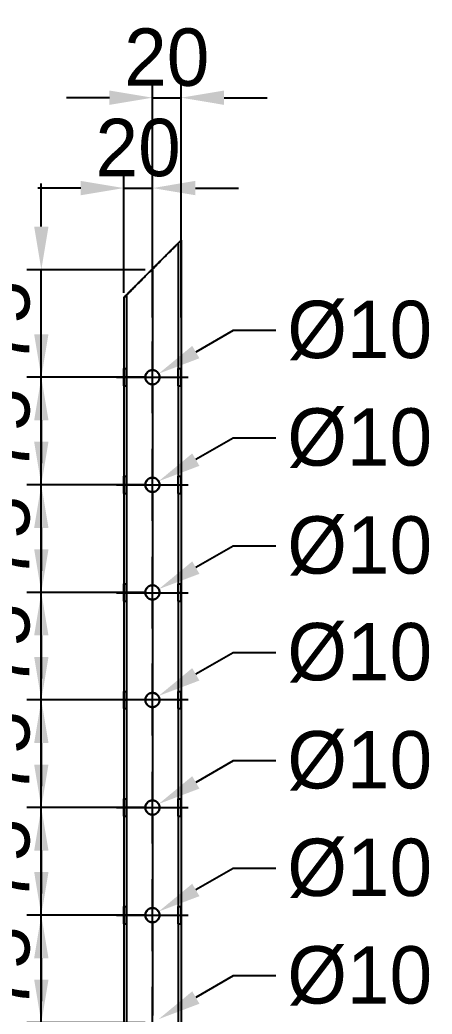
# Model space of a CAD drawing. Header units: millimetres. Extents: x 1279 to 9834, y -699 to 998.
# Drawn here: x 4483 to 4770, y 171 to 864 of the extents above; entities that cross this region are included whole.
import ezdxf

# ---------------------------------------------------------------- set-up
doc = ezdxf.new("R2010")
doc.units = ezdxf.units.MM
doc.header["$MEASUREMENT"] = 0
doc.layers.add('dim', color=7, linetype='Continuous', true_color=0x646464)
doc.layers.add('staal', color=7, linetype='Continuous', true_color=0x4c4c4c)
doc.styles.add('Mill', font='')
doc.styles.get('Mill').set_extended_font_data('Mill')
doc.dimstyles.new('Style de cote 02', dxfattribs={"dimscale": 10, "dimtxt": 4, "dimasz": 3, "dimexe": 1, "dimexo": 0.5, "dimgap": 0.8, "dimtad": 1, "dimtoh": 1, "dimdec": 0, "dimzin": 1, "dimdsep": 46, "dimtxsty": 'Mill', "dimcen": 2.5, "dimadec": 1, "dimazin": 0, "dimtfac": 1, "dimtdec": 4, "dimtix": 1, "dimtmove": 1, "dimatfit": 3, "dimfxl": 0, "dimtolj": 1, "dimtzin": 1, "dimarcsym": 0})

# ---------------------------------------------------------------- blocks, each defined once
blk = doc.blocks.new('*D10')
at = {"layer": 'Defpoints', "color": 0}
for p in [(4579.47, 167.31), (4570.81, 162.3)]:
    blk.add_point(p, dxfattribs=at)
at = {"layer": 'dim', "color": 0, "lineweight": -2}
for p, q in [((4631.38, 197.4), (4605.42, 182.35)), ((4661.38, 197.4), (4631.38, 197.4))]:
    blk.add_line(p, q, dxfattribs=at)
at = {"layer": 'dim', "color": 0}
for p, q in [((4575.14, 139.8), (4575.14, 189.8)), ((4550.14, 164.8), (4600.14, 164.8))]:
    blk.add_line(p, q, dxfattribs=at)
blk.add_solid([(4602.92, 186.68), (4607.93, 178.03), (4579.47, 167.31)], dxfattribs=at)
at = {"layer": 'dim', "color": 0, "insert": (4719.85, 197.4), "char_height": 40, "attachment_point": 5, "style": 'Mill'}
blk.add_mtext('\\A1;%%c10', dxfattribs=at)
blk = doc.blocks.new('*D11')
at = {"layer": 'Defpoints', "color": 0}
for p in [(4570.81, 237.3), (4579.47, 242.31)]:
    blk.add_point(p, dxfattribs=at)
at = {"layer": 'dim', "color": 0, "lineweight": -2}
for p, q in [((4631.38, 272.4), (4605.42, 257.35)), ((4661.38, 272.4), (4631.38, 272.4))]:
    blk.add_line(p, q, dxfattribs=at)
at = {"layer": 'dim', "color": 0}
for p, q in [((4575.14, 214.8), (4575.14, 264.8)), ((4550.14, 239.8), (4600.14, 239.8))]:
    blk.add_line(p, q, dxfattribs=at)
blk.add_solid([(4602.92, 261.68), (4607.93, 253.03), (4579.47, 242.31)], dxfattribs=at)
at = {"layer": 'dim', "color": 0, "insert": (4719.85, 272.4), "char_height": 40, "attachment_point": 5, "style": 'Mill'}
blk.add_mtext('\\A1;%%c10', dxfattribs=at)
blk = doc.blocks.new('*D12')
at = {"layer": 'Defpoints', "color": 0}
for p in [(4570.81, 312.3), (4579.47, 317.31)]:
    blk.add_point(p, dxfattribs=at)
at = {"layer": 'dim', "color": 0, "lineweight": -2}
for p, q in [((4631.38, 347.4), (4605.42, 332.35)), ((4661.38, 347.4), (4631.38, 347.4))]:
    blk.add_line(p, q, dxfattribs=at)
at = {"layer": 'dim', "color": 0}
for p, q in [((4575.14, 289.8), (4575.14, 339.8)), ((4550.14, 314.8), (4600.14, 314.8))]:
    blk.add_line(p, q, dxfattribs=at)
blk.add_solid([(4602.92, 336.68), (4607.93, 328.03), (4579.47, 317.31)], dxfattribs=at)
at = {"layer": 'dim', "color": 0, "insert": (4719.85, 347.4), "char_height": 40, "attachment_point": 5, "style": 'Mill'}
blk.add_mtext('\\A1;%%c10', dxfattribs=at)
blk = doc.blocks.new('*D13')
at = {"layer": 'Defpoints', "color": 0}
for p in [(4579.47, 392.65), (4570.81, 387.64)]:
    blk.add_point(p, dxfattribs=at)
at = {"layer": 'dim', "color": 0, "lineweight": -2}
for p, q in [((4631.38, 422.74), (4605.42, 407.7)), ((4661.38, 422.74), (4631.38, 422.74))]:
    blk.add_line(p, q, dxfattribs=at)
at = {"layer": 'dim', "color": 0}
for p, q in [((4575.14, 365.15), (4575.14, 415.15)), ((4550.14, 390.15), (4600.14, 390.15))]:
    blk.add_line(p, q, dxfattribs=at)
blk.add_solid([(4602.92, 412.02), (4607.93, 403.37), (4579.47, 392.65)], dxfattribs=at)
at = {"layer": 'dim', "color": 0, "insert": (4719.85, 422.74), "char_height": 40, "attachment_point": 5, "style": 'Mill'}
blk.add_mtext('\\A1;%%c10', dxfattribs=at)
blk = doc.blocks.new('*D14')
at = {"layer": 'Defpoints', "color": 0}
for p in [(4579.47, 467.04), (4570.81, 462.02)]:
    blk.add_point(p, dxfattribs=at)
at = {"layer": 'dim', "color": 0, "lineweight": -2}
for p, q in [((4631.38, 497.12), (4605.42, 482.08)), ((4661.38, 497.12), (4631.38, 497.12))]:
    blk.add_line(p, q, dxfattribs=at)
at = {"layer": 'dim', "color": 0}
for p, q in [((4575.14, 439.53), (4575.14, 489.53)), ((4550.14, 464.53), (4600.14, 464.53))]:
    blk.add_line(p, q, dxfattribs=at)
blk.add_solid([(4602.92, 486.4), (4607.93, 477.75), (4579.47, 467.04)], dxfattribs=at)
at = {"layer": 'dim', "color": 0, "insert": (4719.85, 497.12), "char_height": 40, "attachment_point": 5, "style": 'Mill'}
blk.add_mtext('\\A1;%%c10', dxfattribs=at)
blk = doc.blocks.new('*D15')
at = {"layer": 'Defpoints', "color": 0}
for p in [(4579.47, 542.31), (4570.81, 537.3)]:
    blk.add_point(p, dxfattribs=at)
at = {"layer": 'dim', "color": 0, "lineweight": -2}
for p, q in [((4631.38, 572.4), (4605.42, 557.35)), ((4661.38, 572.4), (4631.38, 572.4))]:
    blk.add_line(p, q, dxfattribs=at)
at = {"layer": 'dim', "color": 0}
for p, q in [((4575.14, 514.8), (4575.14, 564.8)), ((4550.14, 539.8), (4600.14, 539.8))]:
    blk.add_line(p, q, dxfattribs=at)
blk.add_solid([(4602.92, 561.68), (4607.93, 553.03), (4579.47, 542.31)], dxfattribs=at)
at = {"layer": 'dim', "color": 0, "insert": (4719.85, 572.4), "char_height": 40, "attachment_point": 5, "style": 'Mill'}
blk.add_mtext('\\A1;%%c10', dxfattribs=at)
blk = doc.blocks.new('*D16')
at = {"layer": 'Defpoints', "color": 0}
for p in [(4579.47, 617.31), (4570.81, 612.3)]:
    blk.add_point(p, dxfattribs=at)
at = {"layer": 'dim', "color": 0, "lineweight": -2}
for p, q in [((4631.38, 647.4), (4605.42, 632.35)), ((4661.38, 647.4), (4631.38, 647.4))]:
    blk.add_line(p, q, dxfattribs=at)
at = {"layer": 'dim', "color": 0}
for p, q in [((4575.14, 589.8), (4575.14, 639.8)), ((4550.14, 614.8), (4600.14, 614.8))]:
    blk.add_line(p, q, dxfattribs=at)
blk.add_solid([(4602.92, 636.68), (4607.93, 628.03), (4579.47, 617.31)], dxfattribs=at)
at = {"layer": 'dim', "color": 0, "insert": (4719.85, 647.4), "char_height": 40, "attachment_point": 5, "style": 'Mill'}
blk.add_mtext('\\A1;%%c10', dxfattribs=at)
blk = doc.blocks.new('*D22')
at = {"layer": 'Defpoints', "color": 0}
for p in [(4575.14, 746.69), (4555.14, 668.63), (4575.14, 668.63)]:
    blk.add_point(p, dxfattribs=at)
at = {"layer": 'dim', "color": 0, "lineweight": -2}
for p, q in [((4555.14, 673.63), (4555.14, 756.69)), ((4575.14, 673.63), (4575.14, 756.69)), ((4525.14, 746.69), (4495.14, 746.69)), ((4555.14, 746.69), (4575.14, 746.69)), ((4605.14, 746.69), (4635.14, 746.69))]:
    blk.add_line(p, q, dxfattribs=at)
at = {"layer": 'dim', "color": 0}
for points in [[(4525.14, 741.69), (4525.14, 751.69), (4555.14, 746.69)], [(4605.14, 751.69), (4605.14, 741.69), (4575.14, 746.69)]]:
    blk.add_solid(points, dxfattribs=at)
at = {"layer": 'dim', "color": 0, "insert": (4565.14, 774.69), "char_height": 40, "attachment_point": 5, "style": 'Mill'}
blk.add_mtext('\\A1;20', dxfattribs=at)
blk = doc.blocks.new('*D23')
at = {"layer": 'Defpoints', "color": 0}
for p in [(4595.14, 809.69), (4575.14, 651.48), (4595.14, 651.48)]:
    blk.add_point(p, dxfattribs=at)
at = {"layer": 'dim', "color": 0, "lineweight": -2}
for p, q in [((4575.14, 656.48), (4575.14, 819.69)), ((4595.14, 656.48), (4595.14, 819.69)), ((4545.14, 809.69), (4515.14, 809.69)), ((4575.14, 809.69), (4595.14, 809.69)), ((4625.14, 809.69), (4655.14, 809.69))]:
    blk.add_line(p, q, dxfattribs=at)
at = {"layer": 'dim', "color": 0}
for points in [[(4545.14, 804.69), (4545.14, 814.69), (4575.14, 809.69)], [(4625.14, 814.69), (4625.14, 804.69), (4595.14, 809.69)]]:
    blk.add_solid(points, dxfattribs=at)
at = {"layer": 'dim', "color": 0, "insert": (4585.14, 837.69), "char_height": 40, "attachment_point": 5, "style": 'Mill'}
blk.add_mtext('\\A1;20', dxfattribs=at)
blk = doc.blocks.new('*D24')
at = {"layer": 'Defpoints', "color": 0}
for p in [(4497.57, 689.8), (4575.14, 689.8), (4575.14, 614.8)]:
    blk.add_point(p, dxfattribs=at)
at = {"layer": 'dim', "color": 0, "lineweight": -2}
for p, q in [((4497.57, 719.8), (4497.57, 749.8)), ((4570.14, 689.8), (4487.57, 689.8)), ((4497.57, 614.8), (4497.57, 689.8)), ((4570.14, 614.8), (4487.57, 614.8)), ((4497.57, 584.8), (4497.57, 554.8))]:
    blk.add_line(p, q, dxfattribs=at)
at = {"layer": 'dim', "color": 0}
for points in [[(4492.57, 719.8), (4502.57, 719.8), (4497.57, 689.8)], [(4502.57, 584.8), (4492.57, 584.8), (4497.57, 614.8)]]:
    blk.add_solid(points, dxfattribs=at)
at = {"layer": 'dim', "color": 0, "insert": (4469.57, 652.3), "char_height": 40, "attachment_point": 5, "rotation": 90, "style": 'Mill'}
blk.add_mtext('\\A1;75', dxfattribs=at)
blk = doc.blocks.new('*D31')
at = {"layer": 'Defpoints', "color": 0}
for p in [(4497.57, 164.8), (4575.14, 164.8), (4575.14, 89.8)]:
    blk.add_point(p, dxfattribs=at)
at = {"layer": 'dim', "color": 0, "lineweight": -2}
for p, q in [((4497.57, 194.8), (4497.57, 224.8)), ((4570.14, 164.8), (4487.57, 164.8)), ((4497.57, 89.8), (4497.57, 164.8)), ((4570.14, 89.8), (4487.57, 89.8)), ((4497.57, 59.8), (4497.57, 29.8))]:
    blk.add_line(p, q, dxfattribs=at)
at = {"layer": 'dim', "color": 0}
for points in [[(4492.57, 194.8), (4502.57, 194.8), (4497.57, 164.8)], [(4502.57, 59.8), (4492.57, 59.8), (4497.57, 89.8)]]:
    blk.add_solid(points, dxfattribs=at)
at = {"layer": 'dim', "color": 0, "insert": (4469.57, 127.3), "char_height": 40, "attachment_point": 5, "rotation": 90, "style": 'Mill'}
blk.add_mtext('\\A1;75', dxfattribs=at)
blk = doc.blocks.new('*D34')
at = {"layer": 'Defpoints', "color": 0}
for p in [(4497.57, 389.8), (4575.14, 389.8), (4575.14, 314.8)]:
    blk.add_point(p, dxfattribs=at)
at = {"layer": 'dim', "color": 0, "lineweight": -2}
for p, q in [((4497.57, 419.8), (4497.57, 449.8)), ((4570.14, 389.8), (4487.57, 389.8)), ((4497.57, 314.8), (4497.57, 389.8)), ((4570.14, 314.8), (4487.57, 314.8)), ((4497.57, 284.8), (4497.57, 254.8))]:
    blk.add_line(p, q, dxfattribs=at)
at = {"layer": 'dim', "color": 0}
for points in [[(4492.57, 419.8), (4502.57, 419.8), (4497.57, 389.8)], [(4502.57, 284.8), (4492.57, 284.8), (4497.57, 314.8)]]:
    blk.add_solid(points, dxfattribs=at)
at = {"layer": 'dim', "color": 0, "insert": (4469.57, 352.3), "char_height": 40, "attachment_point": 5, "rotation": 90, "style": 'Mill'}
blk.add_mtext('\\A1;75', dxfattribs=at)
blk = doc.blocks.new('*D35')
at = {"layer": 'Defpoints', "color": 0}
for p in [(4497.57, 314.8), (4575.14, 314.8), (4575.14, 239.8)]:
    blk.add_point(p, dxfattribs=at)
at = {"layer": 'dim', "color": 0, "lineweight": -2}
for p, q in [((4497.57, 344.8), (4497.57, 374.8)), ((4570.14, 314.8), (4487.57, 314.8)), ((4497.57, 239.8), (4497.57, 314.8)), ((4570.14, 239.8), (4487.57, 239.8)), ((4497.57, 209.8), (4497.57, 179.8))]:
    blk.add_line(p, q, dxfattribs=at)
at = {"layer": 'dim', "color": 0}
for points in [[(4492.57, 344.8), (4502.57, 344.8), (4497.57, 314.8)], [(4502.57, 209.8), (4492.57, 209.8), (4497.57, 239.8)]]:
    blk.add_solid(points, dxfattribs=at)
at = {"layer": 'dim', "color": 0, "insert": (4469.57, 277.3), "char_height": 40, "attachment_point": 5, "rotation": 90, "style": 'Mill'}
blk.add_mtext('\\A1;75', dxfattribs=at)
blk = doc.blocks.new('*D36')
at = {"layer": 'Defpoints', "color": 0}
for p in [(4497.57, 239.8), (4575.14, 239.8), (4575.14, 164.8)]:
    blk.add_point(p, dxfattribs=at)
at = {"layer": 'dim', "color": 0, "lineweight": -2}
for p, q in [((4497.57, 269.8), (4497.57, 299.8)), ((4570.14, 239.8), (4487.57, 239.8)), ((4497.57, 164.8), (4497.57, 239.8)), ((4570.14, 164.8), (4487.57, 164.8)), ((4497.57, 134.8), (4497.57, 104.8))]:
    blk.add_line(p, q, dxfattribs=at)
at = {"layer": 'dim', "color": 0}
for points in [[(4492.57, 269.8), (4502.57, 269.8), (4497.57, 239.8)], [(4502.57, 134.8), (4492.57, 134.8), (4497.57, 164.8)]]:
    blk.add_solid(points, dxfattribs=at)
at = {"layer": 'dim', "color": 0, "insert": (4469.57, 202.3), "char_height": 40, "attachment_point": 5, "rotation": 90, "style": 'Mill'}
blk.add_mtext('\\A1;75', dxfattribs=at)
blk = doc.blocks.new('*D37')
at = {"layer": 'Defpoints', "color": 0}
for p in [(4497.57, 614.8), (4575.14, 614.8), (4575.14, 539.8)]:
    blk.add_point(p, dxfattribs=at)
at = {"layer": 'dim', "color": 0, "lineweight": -2}
for p, q in [((4497.57, 644.8), (4497.57, 674.8)), ((4570.14, 614.8), (4487.57, 614.8)), ((4497.57, 539.8), (4497.57, 614.8)), ((4570.14, 539.8), (4487.57, 539.8)), ((4497.57, 509.8), (4497.57, 479.8))]:
    blk.add_line(p, q, dxfattribs=at)
at = {"layer": 'dim', "color": 0}
for points in [[(4492.57, 644.8), (4502.57, 644.8), (4497.57, 614.8)], [(4502.57, 509.8), (4492.57, 509.8), (4497.57, 539.8)]]:
    blk.add_solid(points, dxfattribs=at)
at = {"layer": 'dim', "color": 0, "insert": (4469.57, 577.3), "char_height": 40, "attachment_point": 5, "rotation": 90, "style": 'Mill'}
blk.add_mtext('\\A1;75', dxfattribs=at)
blk = doc.blocks.new('*D38')
at = {"layer": 'Defpoints', "color": 0}
for p in [(4497.57, 539.8), (4575.14, 539.8), (4575.14, 464.8)]:
    blk.add_point(p, dxfattribs=at)
at = {"layer": 'dim', "color": 0, "lineweight": -2}
for p, q in [((4497.57, 569.8), (4497.57, 599.8)), ((4570.14, 539.8), (4487.57, 539.8)), ((4497.57, 464.8), (4497.57, 539.8)), ((4570.14, 464.8), (4487.57, 464.8)), ((4497.57, 434.8), (4497.57, 404.8))]:
    blk.add_line(p, q, dxfattribs=at)
at = {"layer": 'dim', "color": 0}
for points in [[(4492.57, 569.8), (4502.57, 569.8), (4497.57, 539.8)], [(4502.57, 434.8), (4492.57, 434.8), (4497.57, 464.8)]]:
    blk.add_solid(points, dxfattribs=at)
at = {"layer": 'dim', "color": 0, "insert": (4469.57, 502.3), "char_height": 40, "attachment_point": 5, "rotation": 90, "style": 'Mill'}
blk.add_mtext('\\A1;75', dxfattribs=at)
blk = doc.blocks.new('*D39')
at = {"layer": 'Defpoints', "color": 0}
for p in [(4497.57, 464.8), (4575.14, 464.8), (4575.14, 389.8)]:
    blk.add_point(p, dxfattribs=at)
at = {"layer": 'dim', "color": 0, "lineweight": -2}
for p, q in [((4497.57, 494.8), (4497.57, 524.8)), ((4570.14, 464.8), (4487.57, 464.8)), ((4497.57, 389.8), (4497.57, 464.8)), ((4570.14, 389.8), (4487.57, 389.8)), ((4497.57, 359.8), (4497.57, 329.8))]:
    blk.add_line(p, q, dxfattribs=at)
at = {"layer": 'dim', "color": 0}
for points in [[(4492.57, 494.8), (4502.57, 494.8), (4497.57, 464.8)], [(4502.57, 359.8), (4492.57, 359.8), (4497.57, 389.8)]]:
    blk.add_solid(points, dxfattribs=at)
at = {"layer": 'dim', "color": 0, "insert": (4469.57, 427.3), "char_height": 40, "attachment_point": 5, "rotation": 90, "style": 'Mill'}
blk.add_mtext('\\A1;75', dxfattribs=at)

msp = doc.modelspace()

# ---------------------------------------------------------------- linework, layer by layer
at = {"layer": 'staal'}
for p, q in [((4555.14, 620.8, 1905.19), (4557.14, 620.8, 1905.19)), ((4575.14, 619.8, 1923.19), (4575.14, 619.8, 1925.19)), ((4575.14, 619.8, 1885.19), (4575.14, 619.8, 1887.19)), ((4593.14, 620.8, 1905.19), (4595.14, 620.8, 1905.19)), ((4555.14, 614.8, 1899.19), (4557.14, 614.8, 1899.19)), ((4555.14, 614.8, 1911.19), (4557.14, 614.8, 1911.19)), ((4570.14, 614.8, 1885.19), (4570.14, 614.8, 1887.19)), ((4570.14, 614.8, 1923.19), (4570.14, 614.8, 1925.19)), ((4580.14, 614.8, 1923.19), (4580.14, 614.8, 1925.19)), ((4580.14, 614.8, 1885.19), (4580.14, 614.8, 1887.19)), ((4593.14, 614.8, 1899.19), (4595.14, 614.8, 1899.19)), ((4593.14, 614.8, 1911.19), (4595.14, 614.8, 1911.19)), ((4555.14, 608.8, 1905.19), (4557.14, 608.8, 1905.19)), ((4575.14, 609.8, 1923.19), (4575.14, 609.8, 1925.19)), ((4575.14, 609.8, 1885.19), (4575.14, 609.8, 1887.19)), ((4593.14, 608.8, 1905.19), (4595.14, 608.8, 1905.19)), ((4555.14, 545.8, 1905.19), (4557.14, 545.8, 1905.19)), ((4575.14, 544.8, 1923.19), (4575.14, 544.8, 1925.19)), ((4575.14, 544.8, 1885.19), (4575.14, 544.8, 1887.19)), ((4593.14, 545.8, 1905.19), (4595.14, 545.8, 1905.19)), ((4555.14, 539.8, 1899.19), (4557.14, 539.8, 1899.19)), ((4555.14, 539.8, 1911.19), (4557.14, 539.8, 1911.19)), ((4555.14, 533.8, 1905.19), (4557.14, 533.8, 1905.19)), ((4570.14, 539.8, 1885.19), (4570.14, 539.8, 1887.19)), ((4570.14, 539.8, 1923.19), (4570.14, 539.8, 1925.19)), ((4575.14, 534.8, 1923.19), (4575.14, 534.8, 1925.19)), ((4575.14, 534.8, 1885.19), (4575.14, 534.8, 1887.19)), ((4580.14, 539.8, 1923.19), (4580.14, 539.8, 1925.19)), ((4580.14, 539.8, 1885.19), (4580.14, 539.8, 1887.19)), ((4593.14, 539.8, 1899.19), (4595.14, 539.8, 1899.19)), ((4593.14, 539.8, 1911.19), (4595.14, 539.8, 1911.19)), ((4593.14, 533.8, 1905.19), (4595.14, 533.8, 1905.19)), ((4555.14, 470.8, 1905.19), (4557.14, 470.8, 1905.19)), ((4555.14, 464.8, 1899.19), (4557.14, 464.8, 1899.19)), ((4555.14, 464.8, 1911.19), (4557.14, 464.8, 1911.19)), ((4570.14, 464.8, 1885.19), (4570.14, 464.8, 1887.19)), ((4570.14, 464.8, 1923.19), (4570.14, 464.8, 1925.19)), ((4575.14, 469.8, 1923.19), (4575.14, 469.8, 1925.19)), ((4575.14, 469.8, 1885.19), (4575.14, 469.8, 1887.19)), ((4580.14, 464.8, 1923.19), (4580.14, 464.8, 1925.19)), ((4580.14, 464.8, 1885.19), (4580.14, 464.8, 1887.19)), ((4593.14, 470.8, 1905.19), (4595.14, 470.8, 1905.19)), ((4593.14, 464.8, 1899.19), (4595.14, 464.8, 1899.19)), ((4593.14, 464.8, 1911.19), (4595.14, 464.8, 1911.19)), ((4555.14, 458.8, 1905.19), (4557.14, 458.8, 1905.19)), ((4575.14, 459.8, 1923.19), (4575.14, 459.8, 1925.19)), ((4575.14, 459.8, 1885.19), (4575.14, 459.8, 1887.19)), ((4593.14, 458.8, 1905.19), (4595.14, 458.8, 1905.19)), ((4555.14, 395.8, 1905.19), (4557.14, 395.8, 1905.19)), ((4593.14, 395.8, 1905.19), (4595.14, 395.8, 1905.19)), ((4555.14, 389.8, 1899.19), (4557.14, 389.8, 1899.19)), ((4555.14, 389.8, 1911.19), (4557.14, 389.8, 1911.19)), ((4570.14, 389.8, 1885.19), (4570.14, 389.8, 1887.19)), ((4570.14, 389.8, 1923.19), (4570.14, 389.8, 1925.19)), ((4575.14, 394.8, 1923.19), (4575.14, 394.8, 1925.19)), ((4575.14, 394.8, 1885.19), (4575.14, 394.8, 1887.19)), ((4580.14, 389.8, 1923.19), (4580.14, 389.8, 1925.19)), ((4580.14, 389.8, 1885.19), (4580.14, 389.8, 1887.19)), ((4593.14, 389.8, 1899.19), (4595.14, 389.8, 1899.19)), ((4593.14, 389.8, 1911.19), (4595.14, 389.8, 1911.19)), ((4555.14, 383.8, 1905.19), (4557.14, 383.8, 1905.19)), ((4575.14, 384.8, 1923.19), (4575.14, 384.8, 1925.19)), ((4575.14, 384.8, 1885.19), (4575.14, 384.8, 1887.19)), ((4593.14, 383.8, 1905.19), (4595.14, 383.8, 1905.19)), ((4555.14, 320.8, 1905.19), (4557.14, 320.8, 1905.19)), ((4575.14, 319.8, 1923.19), (4575.14, 319.8, 1925.19)), ((4575.14, 319.8, 1885.19), (4575.14, 319.8, 1887.19)), ((4593.14, 320.8, 1905.19), (4595.14, 320.8, 1905.19)), ((4555.14, 314.8, 1899.19), (4557.14, 314.8, 1899.19)), ((4555.14, 314.8, 1911.19), (4557.14, 314.8, 1911.19)), ((4570.14, 314.8, 1885.19), (4570.14, 314.8, 1887.19)), ((4570.14, 314.8, 1923.19), (4570.14, 314.8, 1925.19)), ((4580.14, 314.8, 1923.19), (4580.14, 314.8, 1925.19)), ((4580.14, 314.8, 1885.19), (4580.14, 314.8, 1887.19)), ((4593.14, 314.8, 1899.19), (4595.14, 314.8, 1899.19)), ((4593.14, 314.8, 1911.19), (4595.14, 314.8, 1911.19)), ((4555.14, 308.8, 1905.19), (4557.14, 308.8, 1905.19)), ((4575.14, 309.8, 1923.19), (4575.14, 309.8, 1925.19)), ((4575.14, 309.8, 1885.19), (4575.14, 309.8, 1887.19)), ((4593.14, 308.8, 1905.19), (4595.14, 308.8, 1905.19)), ((4555.14, 245.8, 1905.19), (4557.14, 245.8, 1905.19)), ((4575.14, 244.8, 1923.19), (4575.14, 244.8, 1925.19)), ((4575.14, 244.8, 1885.19), (4575.14, 244.8, 1887.19)), ((4593.14, 245.8, 1905.19), (4595.14, 245.8, 1905.19)), ((4555.14, 239.8, 1899.19), (4557.14, 239.8, 1899.19)), ((4555.14, 239.8, 1911.19), (4557.14, 239.8, 1911.19)), ((4570.14, 239.8, 1885.19), (4570.14, 239.8, 1887.19)), ((4570.14, 239.8, 1923.19), (4570.14, 239.8, 1925.19)), ((4580.14, 239.8, 1923.19), (4580.14, 239.8, 1925.19)), ((4580.14, 239.8, 1885.19), (4580.14, 239.8, 1887.19)), ((4593.14, 239.8, 1899.19), (4595.14, 239.8, 1899.19)), ((4593.14, 239.8, 1911.19), (4595.14, 239.8, 1911.19)), ((4555.14, 233.8, 1905.19), (4557.14, 233.8, 1905.19)), ((4575.14, 234.8, 1923.19), (4575.14, 234.8, 1925.19)), ((4575.14, 234.8, 1885.19), (4575.14, 234.8, 1887.19)), ((4593.14, 233.8, 1905.19), (4595.14, 233.8, 1905.19))]:
    msp.add_line(p, q, dxfattribs=at)
for centre in [(4575.14, 614.8, 1885.19), (4575.14, 614.8, 1924.19), (4575.14, 614.8, 1886.19), (4575.14, 539.8, 1885.19), (4575.14, 539.8, 1924.19), (4575.14, 539.8, 1886.19), (4575.14, 464.8, 1885.19), (4575.14, 464.8, 1924.19), (4575.14, 464.8, 1886.19), (4575.14, 389.8, 1885.19), (4575.14, 389.8, 1924.19), (4575.14, 389.8, 1886.19), (4575.14, 314.8, 1885.19), (4575.14, 314.8, 1924.19), (4575.14, 314.8, 1886.19), (4575.14, 239.8, 1885.19), (4575.14, 239.8, 1924.19), (4575.14, 239.8, 1886.19)]:
    msp.add_circle(centre, 5, dxfattribs=at)
for points in [[(4595.14, 710.3, 1885.19), (4575.14, 690.3, 1885.19), (4555.14, 670.3, 1885.19)], [(4555.14, 670.3, 1925.19), (4575.14, 690.3, 1925.19), (4595.14, 710.3, 1925.19)], [(4593.14, 708.3, 1923.19), (4575.14, 690.3, 1923.19), (4557.14, 672.3, 1923.19)], [(4557.14, 672.3, 1887.19), (4575.14, 690.3, 1887.19), (4593.14, 708.3, 1887.19)], [(4595.14, 710.3, 1910.19), (4594.14, 709.3, 1910.19), (4593.14, 708.3, 1910.19)], [(4593.14, 708.3, 1887.19), (4593.14, 708.3, 1905.19), (4593.14, 708.3, 1923.19)], [(4593.14, 708.3, 1923.19), (4593.14, 52.3, 1923.19), (4593.14, -603.7, 1923.19)], [(4593.14, 708.3, 1887.19), (4593.14, 52.3, 1887.19), (4593.14, -603.7, 1887.19)], [(4593.14, 708.3, 1905.19), (4593.14, 664.55, 1905.19), (4593.14, 620.8, 1905.19)], [(4595.14, 710.3, 1885.19), (4595.14, 52.3, 1885.19), (4595.14, -605.7, 1885.19)], [(4595.14, 710.3, 1925.19), (4595.14, 52.3, 1925.19), (4595.14, -605.7, 1925.19)], [(4595.14, 710.3, 1885.19), (4595.14, 710.3, 1905.19), (4595.14, 710.3, 1925.19)], [(4595.14, 710.3, 1905.19), (4595.14, 665.55, 1905.19), (4595.14, 620.8, 1905.19)], [(4575.14, 690.3, 1925.19), (4575.14, 655.05, 1925.19), (4575.14, 619.8, 1925.19)], [(4575.14, 690.3, 1923.19), (4575.14, 655.05, 1923.19), (4575.14, 619.8, 1923.19)], [(4575.14, 690.3, 1887.19), (4575.14, 655.05, 1887.19), (4575.14, 619.8, 1887.19)], [(4575.14, 690.3, 1885.19), (4575.14, 655.05, 1885.19), (4575.14, 619.8, 1885.19)], [(4575.14, 690.3, 1885.19), (4575.14, 690.3, 1886.19), (4575.14, 690.3, 1887.19)], [(4575.14, 690.3, 1923.19), (4575.14, 690.3, 1924.19), (4575.14, 690.3, 1925.19)], [(4557.14, 672.3, 1910.19), (4556.14, 671.3, 1910.19), (4555.14, 670.3, 1910.19)], [(4555.14, 670.3, 1885.19), (4555.14, 670.3, 1905.19), (4555.14, 670.3, 1925.19)], [(4555.14, 670.3, 1885.19), (4555.14, 52.3, 1885.19), (4555.14, -565.7, 1885.19)], [(4555.14, 670.3, 1925.19), (4555.14, 52.3, 1925.19), (4555.14, -565.7, 1925.19)], [(4555.14, 670.3, 1905.19), (4555.14, 645.55, 1905.19), (4555.14, 620.8, 1905.19)], [(4557.14, 672.3, 1923.19), (4557.14, 672.3, 1905.19), (4557.14, 672.3, 1887.19)], [(4557.14, 672.3, 1923.19), (4557.14, 52.3, 1923.19), (4557.14, -567.7, 1923.19)], [(4557.14, 672.3, 1887.19), (4557.14, 52.3, 1887.19), (4557.14, -567.7, 1887.19)], [(4557.14, 672.3, 1905.19), (4557.14, 646.55, 1905.19), (4557.14, 620.8, 1905.19)], [(4555.14, 608.8, 1905.19), (4555.14, 577.3, 1905.19), (4555.14, 545.8, 1905.19)], [(4557.14, 608.8, 1905.19), (4557.14, 577.3, 1905.19), (4557.14, 545.8, 1905.19)], [(4575.14, 609.8, 1925.19), (4575.14, 577.3, 1925.19), (4575.14, 544.8, 1925.19)], [(4575.14, 609.8, 1923.19), (4575.14, 577.3, 1923.19), (4575.14, 544.8, 1923.19)], [(4575.14, 609.8, 1887.19), (4575.14, 577.3, 1887.19), (4575.14, 544.8, 1887.19)], [(4575.14, 609.8, 1885.19), (4575.14, 577.3, 1885.19), (4575.14, 544.8, 1885.19)], [(4593.14, 608.8, 1905.19), (4593.14, 577.3, 1905.19), (4593.14, 545.8, 1905.19)], [(4595.14, 608.8, 1905.19), (4595.14, 577.3, 1905.19), (4595.14, 545.8, 1905.19)], [(4555.14, 533.8, 1905.19), (4555.14, 502.3, 1905.19), (4555.14, 470.8, 1905.19)], [(4557.14, 533.8, 1905.19), (4557.14, 502.3, 1905.19), (4557.14, 470.8, 1905.19)], [(4575.14, 534.8, 1925.19), (4575.14, 502.3, 1925.19), (4575.14, 469.8, 1925.19)], [(4575.14, 534.8, 1923.19), (4575.14, 502.3, 1923.19), (4575.14, 469.8, 1923.19)], [(4575.14, 534.8, 1887.19), (4575.14, 502.3, 1887.19), (4575.14, 469.8, 1887.19)], [(4575.14, 534.8, 1885.19), (4575.14, 502.3, 1885.19), (4575.14, 469.8, 1885.19)], [(4593.14, 533.8, 1905.19), (4593.14, 502.3, 1905.19), (4593.14, 470.8, 1905.19)], [(4595.14, 533.8, 1905.19), (4595.14, 502.3, 1905.19), (4595.14, 470.8, 1905.19)], [(4555.14, 458.8, 1905.19), (4555.14, 427.3, 1905.19), (4555.14, 395.8, 1905.19)], [(4557.14, 458.8, 1905.19), (4557.14, 427.3, 1905.19), (4557.14, 395.8, 1905.19)], [(4575.14, 459.8, 1925.19), (4575.14, 427.3, 1925.19), (4575.14, 394.8, 1925.19)], [(4575.14, 459.8, 1923.19), (4575.14, 427.3, 1923.19), (4575.14, 394.8, 1923.19)], [(4575.14, 459.8, 1887.19), (4575.14, 427.3, 1887.19), (4575.14, 394.8, 1887.19)], [(4575.14, 459.8, 1885.19), (4575.14, 427.3, 1885.19), (4575.14, 394.8, 1885.19)], [(4593.14, 458.8, 1905.19), (4593.14, 427.3, 1905.19), (4593.14, 395.8, 1905.19)], [(4595.14, 458.8, 1905.19), (4595.14, 427.3, 1905.19), (4595.14, 395.8, 1905.19)], [(4555.14, 383.8, 1905.19), (4555.14, 352.3, 1905.19), (4555.14, 320.8, 1905.19)], [(4557.14, 383.8, 1905.19), (4557.14, 352.3, 1905.19), (4557.14, 320.8, 1905.19)], [(4575.14, 384.8, 1925.19), (4575.14, 352.3, 1925.19), (4575.14, 319.8, 1925.19)], [(4575.14, 384.8, 1923.19), (4575.14, 352.3, 1923.19), (4575.14, 319.8, 1923.19)], [(4575.14, 384.8, 1887.19), (4575.14, 352.3, 1887.19), (4575.14, 319.8, 1887.19)], [(4575.14, 384.8, 1885.19), (4575.14, 352.3, 1885.19), (4575.14, 319.8, 1885.19)], [(4593.14, 383.8, 1905.19), (4593.14, 352.3, 1905.19), (4593.14, 320.8, 1905.19)], [(4595.14, 383.8, 1905.19), (4595.14, 352.3, 1905.19), (4595.14, 320.8, 1905.19)], [(4555.14, 308.8, 1905.19), (4555.14, 277.3, 1905.19), (4555.14, 245.8, 1905.19)], [(4557.14, 308.8, 1905.19), (4557.14, 277.3, 1905.19), (4557.14, 245.8, 1905.19)], [(4575.14, 309.8, 1925.19), (4575.14, 277.3, 1925.19), (4575.14, 244.8, 1925.19)], [(4575.14, 309.8, 1923.19), (4575.14, 277.3, 1923.19), (4575.14, 244.8, 1923.19)], [(4575.14, 309.8, 1887.19), (4575.14, 277.3, 1887.19), (4575.14, 244.8, 1887.19)], [(4575.14, 309.8, 1885.19), (4575.14, 277.3, 1885.19), (4575.14, 244.8, 1885.19)], [(4593.14, 308.8, 1905.19), (4593.14, 277.3, 1905.19), (4593.14, 245.8, 1905.19)], [(4595.14, 308.8, 1905.19), (4595.14, 277.3, 1905.19), (4595.14, 245.8, 1905.19)], [(4555.14, 233.8, 1905.19), (4555.14, 202.3, 1905.19), (4555.14, 170.8, 1905.19)], [(4557.14, 233.8, 1905.19), (4557.14, 202.3, 1905.19), (4557.14, 170.8, 1905.19)], [(4575.14, 234.8, 1925.19), (4575.14, 202.3, 1925.19), (4575.14, 169.8, 1925.19)], [(4575.14, 234.8, 1923.19), (4575.14, 202.3, 1923.19), (4575.14, 169.8, 1923.19)], [(4575.14, 234.8, 1887.19), (4575.14, 202.3, 1887.19), (4575.14, 169.8, 1887.19)], [(4575.14, 234.8, 1885.19), (4575.14, 202.3, 1885.19), (4575.14, 169.8, 1885.19)], [(4593.14, 233.8, 1905.19), (4593.14, 202.3, 1905.19), (4593.14, 170.8, 1905.19)], [(4595.14, 233.8, 1905.19), (4595.14, 202.3, 1905.19), (4595.14, 170.8, 1905.19)]]:
    msp.add_open_spline(points, degree=2, dxfattribs=at)
for points, weights, knots in [([(4555.14, 614.8, 1899.19), (4555.14, 608.8, 1899.19), (4555.14, 608.8, 1905.19), (4555.14, 608.8, 1911.19), (4555.14, 614.8, 1911.19), (4555.14, 620.8, 1911.19), (4555.14, 620.8, 1905.19), (4555.14, 620.8, 1899.19), (4555.14, 614.8, 1899.19)], [1, 0.707106781187, 1, 0.707106781187, 1, 0.707106781187, 1, 0.707106781187, 1], [-31.415927, -31.415927, -31.415927, -23.561945, -23.561945, -15.707963, -15.707963, -7.853982, -7.853982, 0, 0, 0]), ([(4557.14, 614.8, 1899.19), (4557.14, 620.8, 1899.19), (4557.14, 620.8, 1905.19), (4557.14, 620.8, 1911.19), (4557.14, 614.8, 1911.19), (4557.14, 608.8, 1911.19), (4557.14, 608.8, 1905.19), (4557.14, 608.8, 1899.19), (4557.14, 614.8, 1899.19)], [1, 0.707106781187, 1, 0.707106781187, 1, 0.707106781187, 1, 0.707106781187, 1], [0, 0, 0, 7.853982, 7.853982, 15.707963, 15.707963, 23.561945, 23.561945, 31.415927, 31.415927, 31.415927]), ([(4570.14, 614.8, 1925.19), (4570.14, 609.8, 1925.19), (4575.14, 609.8, 1925.19), (4580.14, 609.8, 1925.19), (4580.14, 614.8, 1925.19), (4580.14, 619.8, 1925.19), (4575.14, 619.8, 1925.19), (4570.14, 619.8, 1925.19), (4570.14, 614.8, 1925.19)], [1, 0.707106781187, 1, 0.707106781187, 1, 0.707106781187, 1, 0.707106781187, 1], [-31.415927, -31.415927, -31.415927, -23.561945, -23.561945, -15.707963, -15.707963, -7.853982, -7.853982, 0, 0, 0]), ([(4570.14, 614.8, 1923.19), (4570.14, 619.8, 1923.19), (4575.14, 619.8, 1923.19), (4580.14, 619.8, 1923.19), (4580.14, 614.8, 1923.19), (4580.14, 609.8, 1923.19), (4575.14, 609.8, 1923.19), (4570.14, 609.8, 1923.19), (4570.14, 614.8, 1923.19)], [1, 0.707106781187, 1, 0.707106781187, 1, 0.707106781187, 1, 0.707106781187, 1], [0, 0, 0, 7.853982, 7.853982, 15.707963, 15.707963, 23.561945, 23.561945, 31.415927, 31.415927, 31.415927]), ([(4570.14, 614.8, 1887.19), (4570.14, 609.8, 1887.19), (4575.14, 609.8, 1887.19), (4580.14, 609.8, 1887.19), (4580.14, 614.8, 1887.19), (4580.14, 619.8, 1887.19), (4575.14, 619.8, 1887.19), (4570.14, 619.8, 1887.19), (4570.14, 614.8, 1887.19)], [1, 0.707106781187, 1, 0.707106781187, 1, 0.707106781187, 1, 0.707106781187, 1], [-31.415927, -31.415927, -31.415927, -23.561945, -23.561945, -15.707963, -15.707963, -7.853982, -7.853982, 0, 0, 0]), ([(4593.14, 614.8, 1899.19), (4593.14, 608.8, 1899.19), (4593.14, 608.8, 1905.19), (4593.14, 608.8, 1911.19), (4593.14, 614.8, 1911.19), (4593.14, 620.8, 1911.19), (4593.14, 620.8, 1905.19), (4593.14, 620.8, 1899.19), (4593.14, 614.8, 1899.19)], [1, 0.707106781187, 1, 0.707106781187, 1, 0.707106781187, 1, 0.707106781187, 1], [-31.415927, -31.415927, -31.415927, -23.561945, -23.561945, -15.707963, -15.707963, -7.853982, -7.853982, 0, 0, 0]), ([(4595.14, 614.8, 1899.19), (4595.14, 620.8, 1899.19), (4595.14, 620.8, 1905.19), (4595.14, 620.8, 1911.19), (4595.14, 614.8, 1911.19), (4595.14, 608.8, 1911.19), (4595.14, 608.8, 1905.19), (4595.14, 608.8, 1899.19), (4595.14, 614.8, 1899.19)], [1, 0.707106781187, 1, 0.707106781187, 1, 0.707106781187, 1, 0.707106781187, 1], [0, 0, 0, 7.853982, 7.853982, 15.707963, 15.707963, 23.561945, 23.561945, 31.415927, 31.415927, 31.415927]), ([(4555.14, 539.8, 1899.19), (4555.14, 533.8, 1899.19), (4555.14, 533.8, 1905.19), (4555.14, 533.8, 1911.19), (4555.14, 539.8, 1911.19), (4555.14, 545.8, 1911.19), (4555.14, 545.8, 1905.19), (4555.14, 545.8, 1899.19), (4555.14, 539.8, 1899.19)], [1, 0.707106781187, 1, 0.707106781187, 1, 0.707106781187, 1, 0.707106781187, 1], [-31.415927, -31.415927, -31.415927, -23.561945, -23.561945, -15.707963, -15.707963, -7.853982, -7.853982, 0, 0, 0]), ([(4557.14, 539.8, 1899.19), (4557.14, 545.8, 1899.19), (4557.14, 545.8, 1905.19), (4557.14, 545.8, 1911.19), (4557.14, 539.8, 1911.19), (4557.14, 533.8, 1911.19), (4557.14, 533.8, 1905.19), (4557.14, 533.8, 1899.19), (4557.14, 539.8, 1899.19)], [1, 0.707106781187, 1, 0.707106781187, 1, 0.707106781187, 1, 0.707106781187, 1], [0, 0, 0, 7.853982, 7.853982, 15.707963, 15.707963, 23.561945, 23.561945, 31.415927, 31.415927, 31.415927]), ([(4570.14, 539.8, 1925.19), (4570.14, 534.8, 1925.19), (4575.14, 534.8, 1925.19), (4580.14, 534.8, 1925.19), (4580.14, 539.8, 1925.19), (4580.14, 544.8, 1925.19), (4575.14, 544.8, 1925.19), (4570.14, 544.8, 1925.19), (4570.14, 539.8, 1925.19)], [1, 0.707106781187, 1, 0.707106781187, 1, 0.707106781187, 1, 0.707106781187, 1], [-31.415927, -31.415927, -31.415927, -23.561945, -23.561945, -15.707963, -15.707963, -7.853982, -7.853982, 0, 0, 0]), ([(4570.14, 539.8, 1923.19), (4570.14, 544.8, 1923.19), (4575.14, 544.8, 1923.19), (4580.14, 544.8, 1923.19), (4580.14, 539.8, 1923.19), (4580.14, 534.8, 1923.19), (4575.14, 534.8, 1923.19), (4570.14, 534.8, 1923.19), (4570.14, 539.8, 1923.19)], [1, 0.707106781187, 1, 0.707106781187, 1, 0.707106781187, 1, 0.707106781187, 1], [0, 0, 0, 7.853982, 7.853982, 15.707963, 15.707963, 23.561945, 23.561945, 31.415927, 31.415927, 31.415927]), ([(4570.14, 539.8, 1887.19), (4570.14, 534.8, 1887.19), (4575.14, 534.8, 1887.19), (4580.14, 534.8, 1887.19), (4580.14, 539.8, 1887.19), (4580.14, 544.8, 1887.19), (4575.14, 544.8, 1887.19), (4570.14, 544.8, 1887.19), (4570.14, 539.8, 1887.19)], [1, 0.707106781187, 1, 0.707106781187, 1, 0.707106781187, 1, 0.707106781187, 1], [-31.415927, -31.415927, -31.415927, -23.561945, -23.561945, -15.707963, -15.707963, -7.853982, -7.853982, 0, 0, 0]), ([(4593.14, 539.8, 1899.19), (4593.14, 533.8, 1899.19), (4593.14, 533.8, 1905.19), (4593.14, 533.8, 1911.19), (4593.14, 539.8, 1911.19), (4593.14, 545.8, 1911.19), (4593.14, 545.8, 1905.19), (4593.14, 545.8, 1899.19), (4593.14, 539.8, 1899.19)], [1, 0.707106781187, 1, 0.707106781187, 1, 0.707106781187, 1, 0.707106781187, 1], [-31.415927, -31.415927, -31.415927, -23.561945, -23.561945, -15.707963, -15.707963, -7.853982, -7.853982, 0, 0, 0]), ([(4595.14, 539.8, 1899.19), (4595.14, 545.8, 1899.19), (4595.14, 545.8, 1905.19), (4595.14, 545.8, 1911.19), (4595.14, 539.8, 1911.19), (4595.14, 533.8, 1911.19), (4595.14, 533.8, 1905.19), (4595.14, 533.8, 1899.19), (4595.14, 539.8, 1899.19)], [1, 0.707106781187, 1, 0.707106781187, 1, 0.707106781187, 1, 0.707106781187, 1], [0, 0, 0, 7.853982, 7.853982, 15.707963, 15.707963, 23.561945, 23.561945, 31.415927, 31.415927, 31.415927]), ([(4555.14, 464.8, 1899.19), (4555.14, 458.8, 1899.19), (4555.14, 458.8, 1905.19), (4555.14, 458.8, 1911.19), (4555.14, 464.8, 1911.19), (4555.14, 470.8, 1911.19), (4555.14, 470.8, 1905.19), (4555.14, 470.8, 1899.19), (4555.14, 464.8, 1899.19)], [1, 0.707106781187, 1, 0.707106781187, 1, 0.707106781187, 1, 0.707106781187, 1], [-31.415927, -31.415927, -31.415927, -23.561945, -23.561945, -15.707963, -15.707963, -7.853982, -7.853982, 0, 0, 0]), ([(4557.14, 464.8, 1899.19), (4557.14, 470.8, 1899.19), (4557.14, 470.8, 1905.19), (4557.14, 470.8, 1911.19), (4557.14, 464.8, 1911.19), (4557.14, 458.8, 1911.19), (4557.14, 458.8, 1905.19), (4557.14, 458.8, 1899.19), (4557.14, 464.8, 1899.19)], [1, 0.707106781187, 1, 0.707106781187, 1, 0.707106781187, 1, 0.707106781187, 1], [0, 0, 0, 7.853982, 7.853982, 15.707963, 15.707963, 23.561945, 23.561945, 31.415927, 31.415927, 31.415927]), ([(4570.14, 464.8, 1925.19), (4570.14, 459.8, 1925.19), (4575.14, 459.8, 1925.19), (4580.14, 459.8, 1925.19), (4580.14, 464.8, 1925.19), (4580.14, 469.8, 1925.19), (4575.14, 469.8, 1925.19), (4570.14, 469.8, 1925.19), (4570.14, 464.8, 1925.19)], [1, 0.707106781187, 1, 0.707106781187, 1, 0.707106781187, 1, 0.707106781187, 1], [-31.415927, -31.415927, -31.415927, -23.561945, -23.561945, -15.707963, -15.707963, -7.853982, -7.853982, 0, 0, 0]), ([(4570.14, 464.8, 1923.19), (4570.14, 469.8, 1923.19), (4575.14, 469.8, 1923.19), (4580.14, 469.8, 1923.19), (4580.14, 464.8, 1923.19), (4580.14, 459.8, 1923.19), (4575.14, 459.8, 1923.19), (4570.14, 459.8, 1923.19), (4570.14, 464.8, 1923.19)], [1, 0.707106781187, 1, 0.707106781187, 1, 0.707106781187, 1, 0.707106781187, 1], [0, 0, 0, 7.853982, 7.853982, 15.707963, 15.707963, 23.561945, 23.561945, 31.415927, 31.415927, 31.415927]), ([(4570.14, 464.8, 1887.19), (4570.14, 459.8, 1887.19), (4575.14, 459.8, 1887.19), (4580.14, 459.8, 1887.19), (4580.14, 464.8, 1887.19), (4580.14, 469.8, 1887.19), (4575.14, 469.8, 1887.19), (4570.14, 469.8, 1887.19), (4570.14, 464.8, 1887.19)], [1, 0.707106781187, 1, 0.707106781187, 1, 0.707106781187, 1, 0.707106781187, 1], [-31.415927, -31.415927, -31.415927, -23.561945, -23.561945, -15.707963, -15.707963, -7.853982, -7.853982, 0, 0, 0]), ([(4593.14, 464.8, 1899.19), (4593.14, 458.8, 1899.19), (4593.14, 458.8, 1905.19), (4593.14, 458.8, 1911.19), (4593.14, 464.8, 1911.19), (4593.14, 470.8, 1911.19), (4593.14, 470.8, 1905.19), (4593.14, 470.8, 1899.19), (4593.14, 464.8, 1899.19)], [1, 0.707106781187, 1, 0.707106781187, 1, 0.707106781187, 1, 0.707106781187, 1], [-31.415927, -31.415927, -31.415927, -23.561945, -23.561945, -15.707963, -15.707963, -7.853982, -7.853982, 0, 0, 0]), ([(4595.14, 464.8, 1899.19), (4595.14, 470.8, 1899.19), (4595.14, 470.8, 1905.19), (4595.14, 470.8, 1911.19), (4595.14, 464.8, 1911.19), (4595.14, 458.8, 1911.19), (4595.14, 458.8, 1905.19), (4595.14, 458.8, 1899.19), (4595.14, 464.8, 1899.19)], [1, 0.707106781187, 1, 0.707106781187, 1, 0.707106781187, 1, 0.707106781187, 1], [0, 0, 0, 7.853982, 7.853982, 15.707963, 15.707963, 23.561945, 23.561945, 31.415927, 31.415927, 31.415927]), ([(4555.14, 389.8, 1899.19), (4555.14, 383.8, 1899.19), (4555.14, 383.8, 1905.19), (4555.14, 383.8, 1911.19), (4555.14, 389.8, 1911.19), (4555.14, 395.8, 1911.19), (4555.14, 395.8, 1905.19), (4555.14, 395.8, 1899.19), (4555.14, 389.8, 1899.19)], [1, 0.707106781187, 1, 0.707106781187, 1, 0.707106781187, 1, 0.707106781187, 1], [-31.415927, -31.415927, -31.415927, -23.561945, -23.561945, -15.707963, -15.707963, -7.853982, -7.853982, 0, 0, 0]), ([(4557.14, 389.8, 1899.19), (4557.14, 395.8, 1899.19), (4557.14, 395.8, 1905.19), (4557.14, 395.8, 1911.19), (4557.14, 389.8, 1911.19), (4557.14, 383.8, 1911.19), (4557.14, 383.8, 1905.19), (4557.14, 383.8, 1899.19), (4557.14, 389.8, 1899.19)], [1, 0.707106781187, 1, 0.707106781187, 1, 0.707106781187, 1, 0.707106781187, 1], [0, 0, 0, 7.853982, 7.853982, 15.707963, 15.707963, 23.561945, 23.561945, 31.415927, 31.415927, 31.415927]), ([(4593.14, 389.8, 1899.19), (4593.14, 383.8, 1899.19), (4593.14, 383.8, 1905.19), (4593.14, 383.8, 1911.19), (4593.14, 389.8, 1911.19), (4593.14, 395.8, 1911.19), (4593.14, 395.8, 1905.19), (4593.14, 395.8, 1899.19), (4593.14, 389.8, 1899.19)], [1, 0.707106781187, 1, 0.707106781187, 1, 0.707106781187, 1, 0.707106851018, 0.999999860338], [-31.415927, -31.415927, -31.415927, -23.561944, -23.561944, -15.707962, -15.707962, -7.85398, -7.85398, 0, 0, 0]), ([(4595.14, 389.8, 1899.19), (4595.14, 395.8, 1899.19), (4595.14, 395.8, 1905.19), (4595.14, 395.8, 1911.19), (4595.14, 389.8, 1911.19), (4595.14, 383.8, 1911.19), (4595.14, 383.8, 1905.19), (4595.14, 383.8, 1899.19), (4595.14, 389.8, 1899.19)], [1, 0.707106781187, 1, 0.707106781187, 1, 0.707106781187, 1, 0.707106781187, 1], [0, 0, 0, 7.853982, 7.853982, 15.707963, 15.707963, 23.561945, 23.561945, 31.415927, 31.415927, 31.415927]), ([(4570.14, 389.8, 1925.19), (4570.14, 384.8, 1925.19), (4575.14, 384.8, 1925.19), (4580.14, 384.8, 1925.19), (4580.14, 389.8, 1925.19), (4580.14, 394.8, 1925.19), (4575.14, 394.8, 1925.19), (4570.14, 394.8, 1925.19), (4570.14, 389.8, 1925.19)], [1, 0.707106781187, 1, 0.707106781187, 1, 0.707106781187, 1, 0.707106781187, 1], [-31.415927, -31.415927, -31.415927, -23.561945, -23.561945, -15.707963, -15.707963, -7.853982, -7.853982, 0, 0, 0]), ([(4570.14, 389.8, 1923.19), (4570.14, 394.8, 1923.19), (4575.14, 394.8, 1923.19), (4580.14, 394.8, 1923.19), (4580.14, 389.8, 1923.19), (4580.14, 384.8, 1923.19), (4575.14, 384.8, 1923.19), (4570.14, 384.8, 1923.19), (4570.14, 389.8, 1923.19)], [1, 0.707106781187, 1, 0.707106781187, 1, 0.707106781187, 1, 0.707106781187, 1], [0, 0, 0, 7.853982, 7.853982, 15.707963, 15.707963, 23.561945, 23.561945, 31.415927, 31.415927, 31.415927]), ([(4570.14, 389.8, 1887.19), (4570.14, 384.8, 1887.19), (4575.14, 384.8, 1887.19), (4580.14, 384.8, 1887.19), (4580.14, 389.8, 1887.19), (4580.14, 394.8, 1887.19), (4575.14, 394.8, 1887.19), (4570.14, 394.8, 1887.19), (4570.14, 389.8, 1887.19)], [1, 0.707106781187, 1, 0.707106781187, 1, 0.707106781187, 1, 0.707106781187, 1], [-31.415927, -31.415927, -31.415927, -23.561945, -23.561945, -15.707963, -15.707963, -7.853982, -7.853982, 0, 0, 0]), ([(4555.14, 314.8, 1899.19), (4555.14, 308.8, 1899.19), (4555.14, 308.8, 1905.19), (4555.14, 308.8, 1911.19), (4555.14, 314.8, 1911.19), (4555.14, 320.8, 1911.19), (4555.14, 320.8, 1905.19), (4555.14, 320.8, 1899.19), (4555.14, 314.8, 1899.19)], [1, 0.707106781187, 1, 0.707106781187, 1, 0.707106781187, 1, 0.707106781187, 1], [-31.415927, -31.415927, -31.415927, -23.561945, -23.561945, -15.707963, -15.707963, -7.853982, -7.853982, 0, 0, 0]), ([(4557.14, 314.8, 1899.19), (4557.14, 320.8, 1899.19), (4557.14, 320.8, 1905.19), (4557.14, 320.8, 1911.19), (4557.14, 314.8, 1911.19), (4557.14, 308.8, 1911.19), (4557.14, 308.8, 1905.19), (4557.14, 308.8, 1899.19), (4557.14, 314.8, 1899.19)], [1, 0.707106781187, 1, 0.707106781187, 1, 0.707106781187, 1, 0.707106781187, 1], [0, 0, 0, 7.853982, 7.853982, 15.707963, 15.707963, 23.561945, 23.561945, 31.415927, 31.415927, 31.415927]), ([(4570.14, 314.8, 1925.19), (4570.14, 309.8, 1925.19), (4575.14, 309.8, 1925.19), (4580.14, 309.8, 1925.19), (4580.14, 314.8, 1925.19), (4580.14, 319.8, 1925.19), (4575.14, 319.8, 1925.19), (4570.14, 319.8, 1925.19), (4570.14, 314.8, 1925.19)], [1, 0.707106781187, 1, 0.707106781187, 1, 0.707106781187, 1, 0.707106781187, 1], [-31.415927, -31.415927, -31.415927, -23.561945, -23.561945, -15.707963, -15.707963, -7.853982, -7.853982, 0, 0, 0]), ([(4570.14, 314.8, 1923.19), (4570.14, 319.8, 1923.19), (4575.14, 319.8, 1923.19), (4580.14, 319.8, 1923.19), (4580.14, 314.8, 1923.19), (4580.14, 309.8, 1923.19), (4575.14, 309.8, 1923.19), (4570.14, 309.8, 1923.19), (4570.14, 314.8, 1923.19)], [1, 0.707106781187, 1, 0.707106781187, 1, 0.707106781187, 1, 0.707106781187, 1], [0, 0, 0, 7.853982, 7.853982, 15.707963, 15.707963, 23.561945, 23.561945, 31.415927, 31.415927, 31.415927]), ([(4570.14, 314.8, 1887.19), (4570.14, 309.8, 1887.19), (4575.14, 309.8, 1887.19), (4580.14, 309.8, 1887.19), (4580.14, 314.8, 1887.19), (4580.14, 319.8, 1887.19), (4575.14, 319.8, 1887.19), (4570.14, 319.8, 1887.19), (4570.14, 314.8, 1887.19)], [1, 0.707106781187, 1, 0.707106781187, 1, 0.707106781187, 1, 0.707106781187, 1], [-31.415927, -31.415927, -31.415927, -23.561945, -23.561945, -15.707963, -15.707963, -7.853982, -7.853982, 0, 0, 0]), ([(4593.14, 314.8, 1899.19), (4593.14, 308.8, 1899.19), (4593.14, 308.8, 1905.19), (4593.14, 308.8, 1911.19), (4593.14, 314.8, 1911.19), (4593.14, 320.8, 1911.19), (4593.14, 320.8, 1905.19), (4593.14, 320.8, 1899.19), (4593.14, 314.8, 1899.19)], [1, 0.707106781187, 1, 0.707106781187, 1, 0.707106781187, 1, 0.707106781187, 1], [-31.415927, -31.415927, -31.415927, -23.561945, -23.561945, -15.707963, -15.707963, -7.853982, -7.853982, 0, 0, 0]), ([(4595.14, 314.8, 1899.19), (4595.14, 320.8, 1899.19), (4595.14, 320.8, 1905.19), (4595.14, 320.8, 1911.19), (4595.14, 314.8, 1911.19), (4595.14, 308.8, 1911.19), (4595.14, 308.8, 1905.19), (4595.14, 308.8, 1899.19), (4595.14, 314.8, 1899.19)], [1, 0.707106781187, 1, 0.707106781187, 1, 0.707106781187, 1, 0.707106781187, 1], [0, 0, 0, 7.853982, 7.853982, 15.707963, 15.707963, 23.561945, 23.561945, 31.415927, 31.415927, 31.415927]), ([(4555.14, 239.8, 1899.19), (4555.14, 233.8, 1899.19), (4555.14, 233.8, 1905.19), (4555.14, 233.8, 1911.19), (4555.14, 239.8, 1911.19), (4555.14, 245.8, 1911.19), (4555.14, 245.8, 1905.19), (4555.14, 245.8, 1899.19), (4555.14, 239.8, 1899.19)], [1, 0.707106781187, 1, 0.707106781187, 1, 0.707106781187, 1, 0.707106781187, 1], [-31.415927, -31.415927, -31.415927, -23.561945, -23.561945, -15.707963, -15.707963, -7.853982, -7.853982, 0, 0, 0]), ([(4557.14, 239.8, 1899.19), (4557.14, 245.8, 1899.19), (4557.14, 245.8, 1905.19), (4557.14, 245.8, 1911.19), (4557.14, 239.8, 1911.19), (4557.14, 233.8, 1911.19), (4557.14, 233.8, 1905.19), (4557.14, 233.8, 1899.19), (4557.14, 239.8, 1899.19)], [1, 0.707106781187, 1, 0.707106781187, 1, 0.707106781187, 1, 0.707106781187, 1], [0, 0, 0, 7.853982, 7.853982, 15.707963, 15.707963, 23.561945, 23.561945, 31.415927, 31.415927, 31.415927]), ([(4570.14, 239.8, 1925.19), (4570.14, 234.8, 1925.19), (4575.14, 234.8, 1925.19), (4580.14, 234.8, 1925.19), (4580.14, 239.8, 1925.19), (4580.14, 244.8, 1925.19), (4575.14, 244.8, 1925.19), (4570.14, 244.8, 1925.19), (4570.14, 239.8, 1925.19)], [1, 0.707106781187, 1, 0.707106781187, 1, 0.707106781187, 1, 0.707106781187, 1], [-31.415927, -31.415927, -31.415927, -23.561945, -23.561945, -15.707963, -15.707963, -7.853982, -7.853982, 0, 0, 0]), ([(4570.14, 239.8, 1923.19), (4570.14, 244.8, 1923.19), (4575.14, 244.8, 1923.19), (4580.14, 244.8, 1923.19), (4580.14, 239.8, 1923.19), (4580.14, 234.8, 1923.19), (4575.14, 234.8, 1923.19), (4570.14, 234.8, 1923.19), (4570.14, 239.8, 1923.19)], [1, 0.707106781187, 1, 0.707106781187, 1, 0.707106781187, 1, 0.707106781187, 1], [0, 0, 0, 7.853982, 7.853982, 15.707963, 15.707963, 23.561945, 23.561945, 31.415927, 31.415927, 31.415927]), ([(4570.14, 239.8, 1887.19), (4570.14, 234.8, 1887.19), (4575.14, 234.8, 1887.19), (4580.14, 234.8, 1887.19), (4580.14, 239.8, 1887.19), (4580.14, 244.8, 1887.19), (4575.14, 244.8, 1887.19), (4570.14, 244.8, 1887.19), (4570.14, 239.8, 1887.19)], [1, 0.707106781187, 1, 0.707106781187, 1, 0.707106781187, 1, 0.707106781187, 1], [-31.415927, -31.415927, -31.415927, -23.561945, -23.561945, -15.707963, -15.707963, -7.853982, -7.853982, 0, 0, 0]), ([(4593.14, 239.8, 1899.19), (4593.14, 233.8, 1899.19), (4593.14, 233.8, 1905.19), (4593.14, 233.8, 1911.19), (4593.14, 239.8, 1911.19), (4593.14, 245.8, 1911.19), (4593.14, 245.8, 1905.19), (4593.14, 245.8, 1899.19), (4593.14, 239.8, 1899.19)], [1, 0.707106781187, 1, 0.707106781187, 1, 0.707106781187, 1, 0.707106781187, 1], [-31.415927, -31.415927, -31.415927, -23.561945, -23.561945, -15.707963, -15.707963, -7.853982, -7.853982, 0, 0, 0]), ([(4595.14, 239.8, 1899.19), (4595.14, 245.8, 1899.19), (4595.14, 245.8, 1905.19), (4595.14, 245.8, 1911.19), (4595.14, 239.8, 1911.19), (4595.14, 233.8, 1911.19), (4595.14, 233.8, 1905.19), (4595.14, 233.8, 1899.19), (4595.14, 239.8, 1899.19)], [1, 0.707106781187, 1, 0.707106781187, 1, 0.707106781187, 1, 0.707106781187, 1], [0, 0, 0, 7.853982, 7.853982, 15.707963, 15.707963, 23.561945, 23.561945, 31.415927, 31.415927, 31.415927])]:
    msp.add_rational_spline(points, weights, degree=2, knots=knots, dxfattribs=at)

# ---------------------------------------------------------------- dimensions: what is measured, and where the dimension line sits
at = {"layer": 'dim'}
for base, p1, p2, picture, middle in [((4595.14, 809.69), (4575.14, 651.48, 1942.85), (4595.14, 651.48, 1942.85), '*D23', (4585.14, 837.69)), ((4575.14, 746.69), (4555.14, 668.63, 1942.85), (4575.14, 668.63, 1942.85), '*D22', (4565.14, 774.69))]:
    dim = msp.add_linear_dim(base=base, p1=p1, p2=p2, dimstyle='Style de cote 02', dxfattribs=at)
    dim.commit()
    dim.dimension.update_dxf_attribs({"geometry": picture, "text_midpoint": middle})
for base, p1, p2, picture, middle in [((4497.57, 689.8), (4575.14, 614.8, 1942.85), (4575.14, 689.8, 1942.85), '*D24', (4469.57, 652.3)), ((4497.57, 614.8), (4575.14, 539.8, 1942.85), (4575.14, 614.8, 1942.85), '*D37', (4469.57, 577.3)), ((4497.57, 539.8), (4575.14, 464.8, 1942.85), (4575.14, 539.8, 1942.85), '*D38', (4469.57, 502.3)), ((4497.57, 464.8), (4575.14, 389.8, 1942.85), (4575.14, 464.8, 1942.85), '*D39', (4469.57, 427.3)), ((4497.57, 389.8), (4575.14, 314.8, 1942.85), (4575.14, 389.8, 1942.85), '*D34', (4469.57, 352.3)), ((4497.57, 314.8), (4575.14, 239.8, 1942.85), (4575.14, 314.8, 1942.85), '*D35', (4469.57, 277.3)), ((4497.57, 239.8), (4575.14, 164.8, 1942.85), (4575.14, 239.8, 1942.85), '*D36', (4469.57, 202.3)), ((4497.57, 164.8), (4575.14, 89.8, 1942.85), (4575.14, 164.8, 1942.85), '*D31', (4469.57, 127.3))]:
    dim = msp.add_linear_dim(base=base, p1=p1, p2=p2, angle=90, dimstyle='Style de cote 02', dxfattribs=at)
    dim.commit()
    dim.dimension.update_dxf_attribs({"geometry": picture, "text_midpoint": middle})
for p1, p2, picture, middle in [((4570.81, 612.3, 1925.19), (4579.47, 617.31, 1925.19), '*D16', (4631.38, 647.4)), ((4570.81, 537.3, 1925.19), (4579.47, 542.31, 1925.19), '*D15', (4631.38, 572.4)), ((4570.81, 462.02, 1925.19), (4579.47, 467.04, 1925.19), '*D14', (4631.38, 497.12)), ((4570.81, 387.64, 1925.19), (4579.47, 392.65, 1925.19), '*D13', (4631.38, 422.74)), ((4570.81, 312.3, 1925.19), (4579.47, 317.31, 1925.19), '*D12', (4631.38, 347.4)), ((4570.81, 237.3, 1925.19), (4579.47, 242.31, 1925.19), '*D11', (4631.38, 272.4)), ((4570.81, 162.3, 1925.19), (4579.47, 167.31, 1925.19), '*D10', (4631.38, 197.4))]:
    dim = msp.add_diameter_dim_2p(p1=p1, p2=p2, dimstyle='Style de cote 02', override={"dimtad": 0, "dimtofl": 0}, dxfattribs=at)
    dim.commit()
    dim.dimension.update_dxf_attribs({"geometry": picture, "text_midpoint": middle, "dimtype": 163})

doc.saveas('drawing.dxf')
